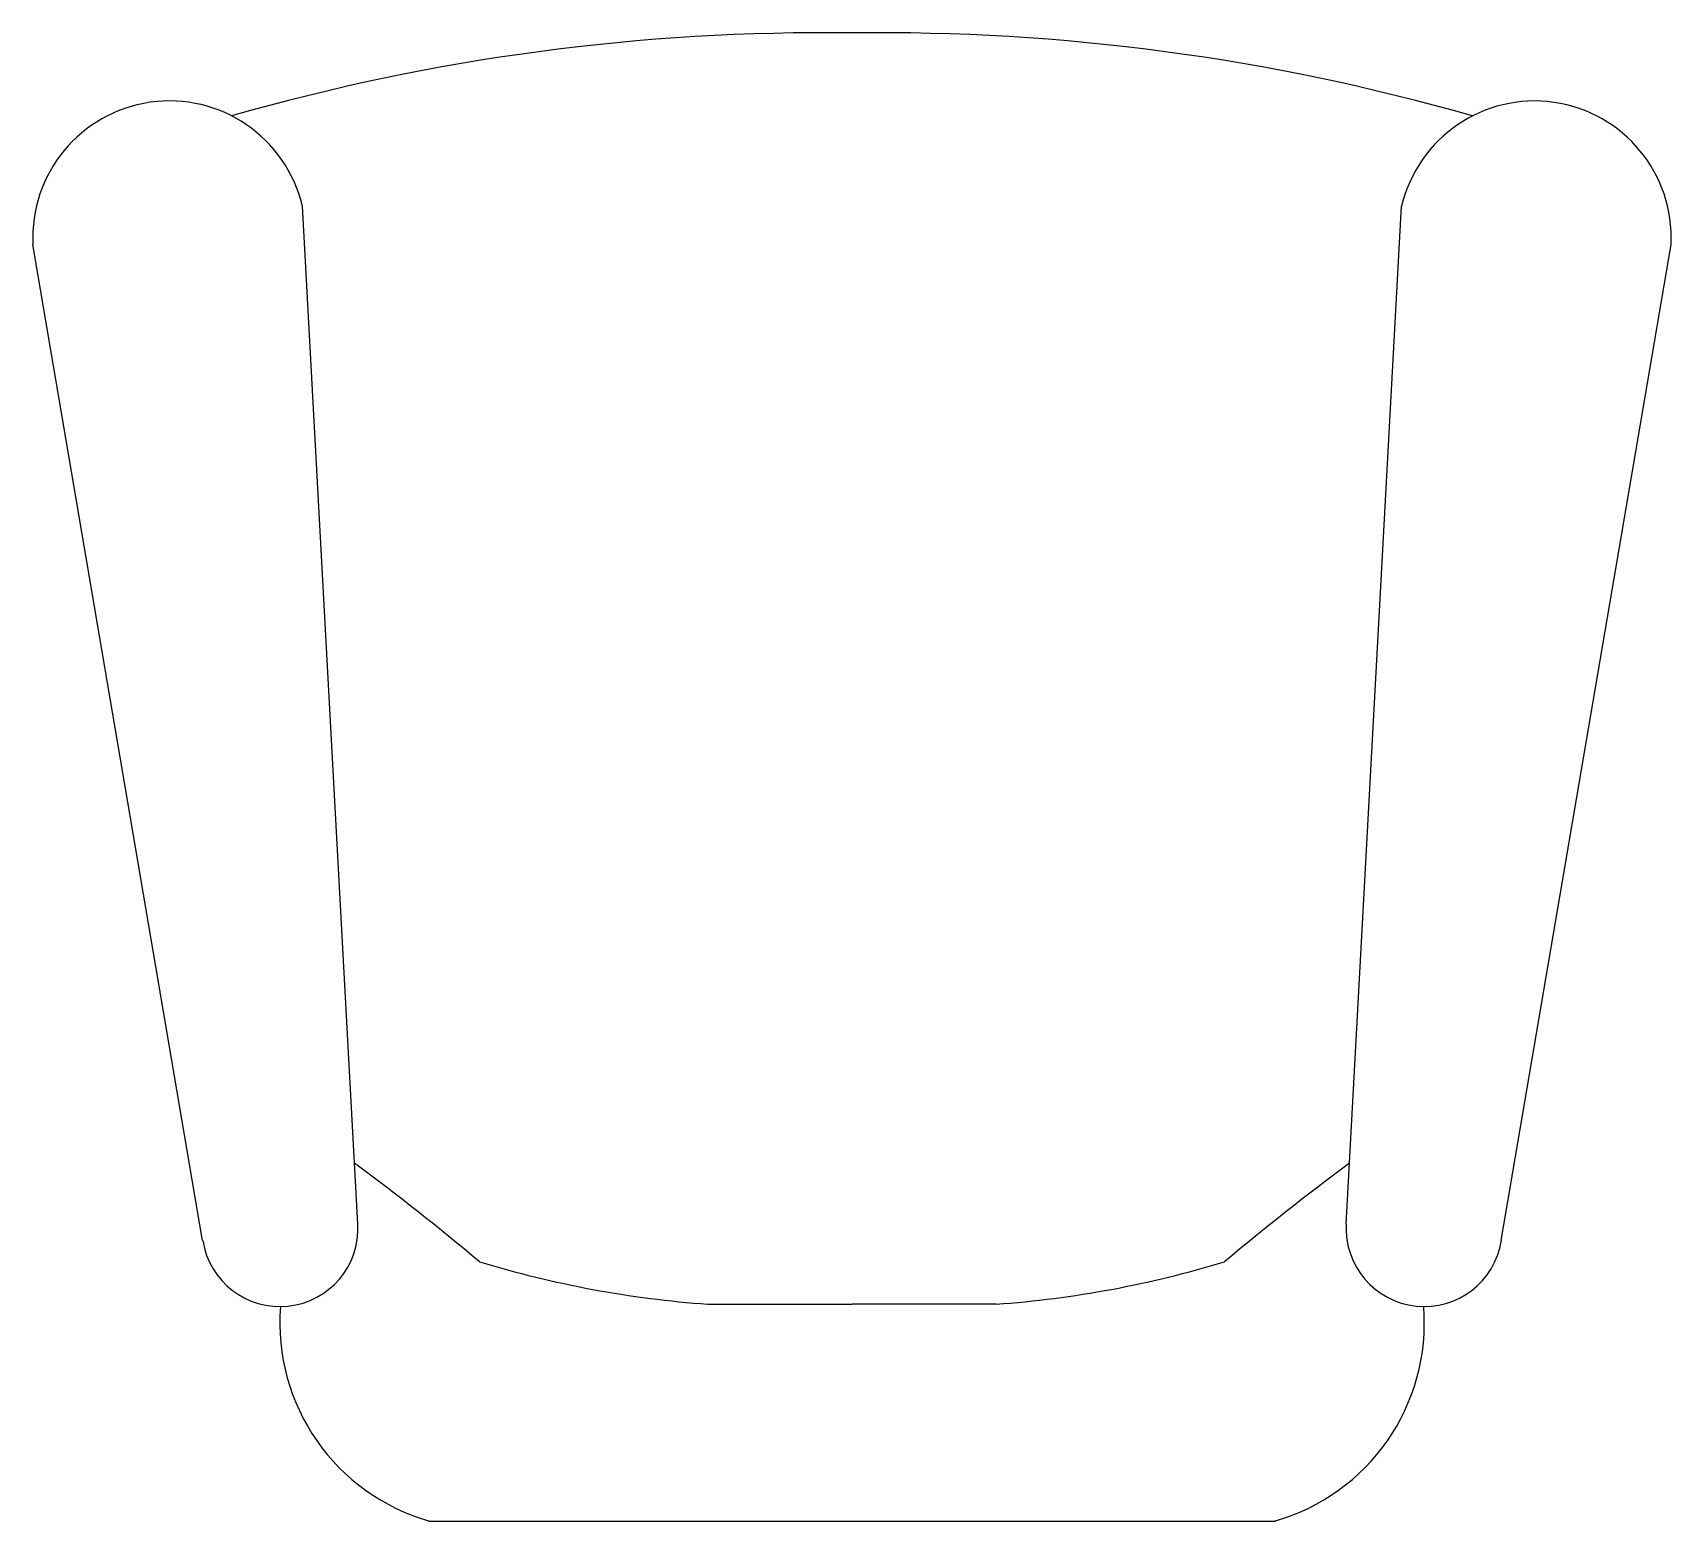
# Model space of a CAD drawing. Header units: inches. Extents: x 4.9 to 47.4, y 12.3 to 37.1.
# Drawn here: x 31.467 to 32.14, y 13.637 to 14.248 of the extents above; entities that cross this region are included whole.
import ezdxf

# ---------------------------------------------------------------- set-up
doc = ezdxf.new("R2010")
doc.units = ezdxf.units.IN
doc.header["$MEASUREMENT"] = 0
doc.layers.add('02', color=2, linetype='Continuous')

msp = doc.modelspace()

# ---------------------------------------------------------------- linework, layer by layer
at = {"layer": '02'}
for p, q in [((31.60042, 13.75886, -0.1), (31.57763, 14.17719, -0.1)), ((32.00664, 13.75885, -0.1), (32.02944, 14.17718, -0.1)), ((31.53665, 13.75212, -0.1), (31.4669, 14.16144, -0.1)), ((32.0704, 13.75211, -0.1), (32.14018, 14.16142, -0.1)), ((31.74434, 13.726, -0.1), (31.80355, 13.726, -0.1)), ((31.74436, 13.726, -0.1), (31.80357, 13.726, -0.1)), ((31.86276, 13.726, -0.1), (31.80355, 13.726, -0.1)), ((31.86278, 13.726, -0.1), (31.80357, 13.726, -0.1)), ((31.62941, 13.63684, -0.1), (31.97773, 13.63683, -0.1))]:
    msp.add_line(p, q, dxfattribs=at)
for centre, radius, start, end in [((31.79162, 13.36716, -0.1), 0.88123, 89.22484, 106.00969), ((31.81542, 13.36716, -0.1), 0.88123, 73.98744, 90.77229), ((31.52299, 14.16422, -0.1), 0.05616, 13.35461, 182.83474), ((32.08409, 14.1642, -0.1), 0.05616, 357.16239, 166.64252), ((30.94444, 12.90031, -0.1), 1.09971, 50.05831, 53.46582), ((32.66269, 12.90031, -0.1), 1.09971, 126.53418, 129.94169), ((31.56841, 13.75715, -0.1), 0.0321, 189.00176, 3.05112), ((32.03872, 13.75715, -0.1), 0.0321, 176.94888, 350.99824), ((31.77498, 14.15215, -0.1), 0.42725, 253.05323, 265.88835), ((31.83211, 14.15215, -0.1), 0.42725, 274.11453, 286.94965), ((31.653, 13.71831, -0.1), 0.08463, 175.4359, 254.29103), ((31.95414, 13.7183, -0.1), 0.08463, 285.70609, 4.56122)]:
    msp.add_arc(centre, radius, start, end, dxfattribs=at)

doc.saveas('drawing.dxf')
